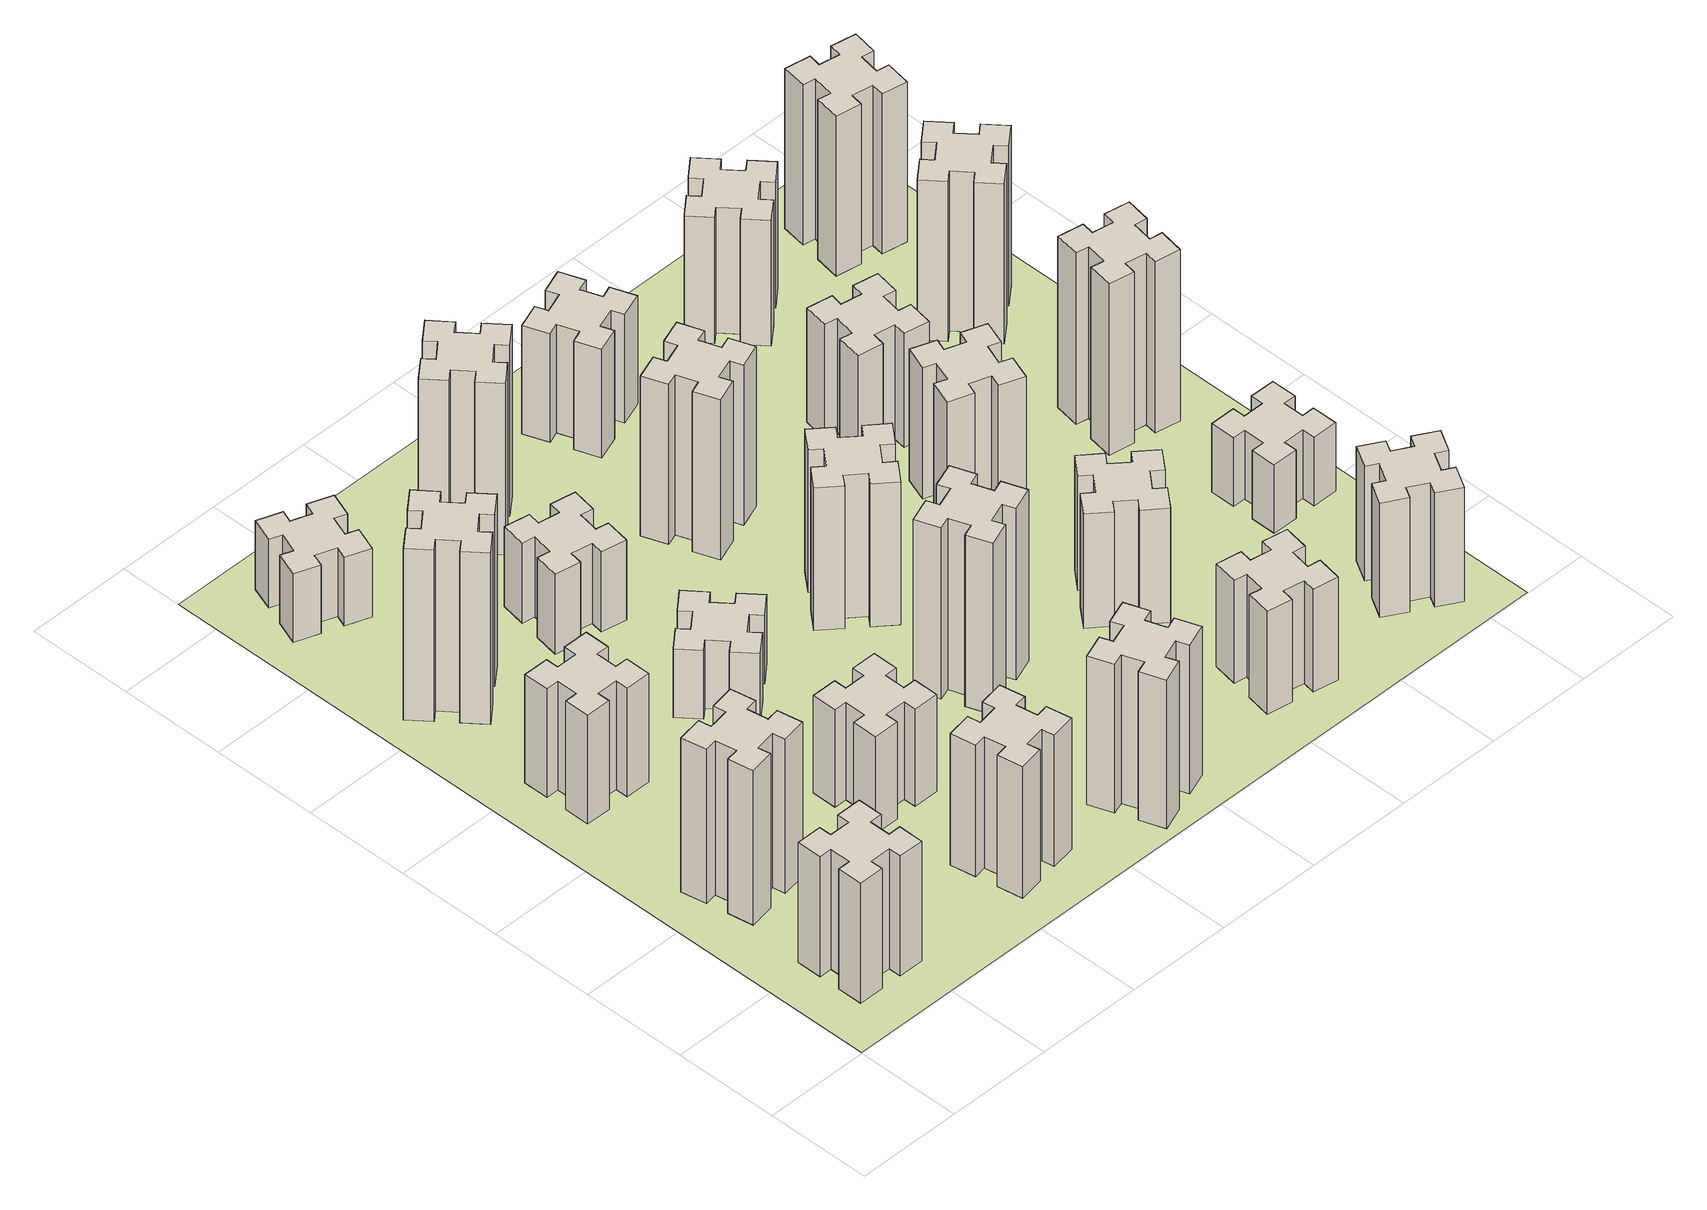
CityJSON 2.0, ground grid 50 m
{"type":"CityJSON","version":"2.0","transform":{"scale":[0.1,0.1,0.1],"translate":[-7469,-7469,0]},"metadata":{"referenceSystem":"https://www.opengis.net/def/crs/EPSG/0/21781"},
"CityObjects":{
"building1":{"type":"Building","attributes":{"class":"1000","function":"1000","usage":"1000","yearOfConstruction":2016,"roofType":"1000","measuredHeight":63,"storeysAboveGround":30,"storeysBelowGround":0},"geometry":[{"type":"Solid","lod":"1","boundaries":[[[[0,1,2,3,4,5,6,7,8,9,10,11,12,13,14,15,16,17,18,19]],[[17,16,20,21]],[[16,15,22,20]],[[15,14,23,22]],[[14,13,24,23]],[[13,12,25,24]],[[12,11,26,25]],[[11,10,27,26]],[[10,9,28,27]],[[9,8,29,28]],[[8,7,30,29]],[[7,6,31,30]],[[6,5,32,31]],[[5,4,33,32]],[[4,3,34,33]],[[3,2,35,34]],[[2,1,36,35]],[[1,0,37,36]],[[0,19,38,37]],[[19,18,39,38]],[[18,17,21,39]],[[24,25,26,27,28,29,30,31,32,33,34,35,36,37,38,39,21,20,22,23]]]]}]},
"building2":{"type":"Building","attributes":{"class":"1000","function":"1000","usage":"1000","yearOfConstruction":2016,"roofType":"1000","measuredHeight":81,"storeysAboveGround":30,"storeysBelowGround":0},"geometry":[{"type":"Solid","lod":"1","boundaries":[[[[40,41,42,43,44,45,46,47,48,49,50,51,52,53,54,55,56,57,58,59]],[[57,56,60,61]],[[56,55,62,60]],[[55,54,63,62]],[[54,53,64,63]],[[53,52,65,64]],[[52,51,66,65]],[[51,50,67,66]],[[50,49,68,67]],[[49,48,69,68]],[[48,47,70,69]],[[47,46,71,70]],[[46,45,72,71]],[[45,44,73,72]],[[44,43,74,73]],[[43,42,75,74]],[[42,41,76,75]],[[41,40,77,76]],[[40,59,78,77]],[[59,58,79,78]],[[58,57,61,79]],[[64,65,66,67,68,69,70,71,72,73,74,75,76,77,78,79,61,60,62,63]]]]}]},
"building3":{"type":"Building","attributes":{"class":"1000","function":"1000","usage":"1000","yearOfConstruction":2016,"roofType":"1000","measuredHeight":57,"storeysAboveGround":30,"storeysBelowGround":0},"geometry":[{"type":"Solid","lod":"1","boundaries":[[[[80,81,82,83,84,85,86,87,88,89,90,91,92,93,94,95,96,97,98,99]],[[97,96,100,101]],[[96,95,102,100]],[[95,94,103,102]],[[94,93,104,103]],[[93,92,105,104]],[[92,91,106,105]],[[91,90,107,106]],[[90,89,108,107]],[[89,88,109,108]],[[88,87,110,109]],[[87,86,111,110]],[[86,85,112,111]],[[85,84,113,112]],[[84,83,114,113]],[[83,82,115,114]],[[82,81,116,115]],[[81,80,117,116]],[[80,99,118,117]],[[99,98,119,118]],[[98,97,101,119]],[[104,105,106,107,108,109,110,111,112,113,114,115,116,117,118,119,101,100,102,103]]]]}]},
"building4":{"type":"Building","attributes":{"class":"1000","function":"1000","usage":"1000","yearOfConstruction":2016,"roofType":"1000","measuredHeight":90,"storeysAboveGround":30,"storeysBelowGround":0},"geometry":[{"type":"Solid","lod":"1","boundaries":[[[[120,121,122,123,124,125,126,127,128,129,130,131,132,133,134,135,136,137,138,139]],[[137,136,140,141]],[[136,135,142,140]],[[135,134,143,142]],[[134,133,144,143]],[[133,132,145,144]],[[132,131,146,145]],[[131,130,147,146]],[[130,129,148,147]],[[129,128,149,148]],[[128,127,150,149]],[[127,126,151,150]],[[126,125,152,151]],[[125,124,153,152]],[[124,123,154,153]],[[123,122,155,154]],[[122,121,156,155]],[[121,120,157,156]],[[120,139,158,157]],[[139,138,159,158]],[[138,137,141,159]],[[144,145,146,147,148,149,150,151,152,153,154,155,156,157,158,159,141,140,142,143]]]]}]},
"building5":{"type":"Building","attributes":{"class":"1000","function":"1000","usage":"1000","yearOfConstruction":2016,"roofType":"1000","measuredHeight":69,"storeysAboveGround":30,"storeysBelowGround":0},"geometry":[{"type":"Solid","lod":"1","boundaries":[[[[160,161,162,163,164,165,166,167,168,169,170,171,172,173,174,175,176,177,178,179]],[[177,176,180,181]],[[176,175,182,180]],[[175,174,183,182]],[[174,173,184,183]],[[173,172,185,184]],[[172,171,186,185]],[[171,170,187,186]],[[170,169,188,187]],[[169,168,189,188]],[[168,167,190,189]],[[167,166,191,190]],[[166,165,192,191]],[[165,164,193,192]],[[164,163,194,193]],[[163,162,195,194]],[[162,161,196,195]],[[161,160,197,196]],[[160,179,198,197]],[[179,178,199,198]],[[178,177,181,199]],[[184,185,186,187,188,189,190,191,192,193,194,195,196,197,198,199,181,180,182,183]]]]}]},
"building6":{"type":"Building","attributes":{"class":"1000","function":"1000","usage":"1000","yearOfConstruction":2016,"roofType":"1000","measuredHeight":36,"storeysAboveGround":30,"storeysBelowGround":0},"geometry":[{"type":"Solid","lod":"1","boundaries":[[[[200,201,202,203,204,205,206,207,208,209,210,211,212,213,214,215,216,217,218,219]],[[217,216,220,221]],[[216,215,222,220]],[[215,214,223,222]],[[214,213,224,223]],[[213,212,225,224]],[[212,211,226,225]],[[211,210,227,226]],[[210,209,228,227]],[[209,208,229,228]],[[208,207,230,229]],[[207,206,231,230]],[[206,205,232,231]],[[205,204,233,232]],[[204,203,234,233]],[[203,202,235,234]],[[202,201,236,235]],[[201,200,237,236]],[[200,219,238,237]],[[219,218,239,238]],[[218,217,221,239]],[[224,225,226,227,228,229,230,231,232,233,234,235,236,237,238,239,221,220,222,223]]]]}]},
"building7":{"type":"Building","attributes":{"class":"1000","function":"1000","usage":"1000","yearOfConstruction":2016,"roofType":"1000","measuredHeight":51,"storeysAboveGround":30,"storeysBelowGround":0},"geometry":[{"type":"Solid","lod":"1","boundaries":[[[[240,241,242,243,244,245,246,247,248,249,250,251,252,253,254,255,256,257,258,259]],[[257,256,260,261]],[[256,255,262,260]],[[255,254,263,262]],[[254,253,264,263]],[[253,252,265,264]],[[252,251,266,265]],[[251,250,267,266]],[[250,249,268,267]],[[249,248,269,268]],[[248,247,270,269]],[[247,246,271,270]],[[246,245,272,271]],[[245,244,273,272]],[[244,243,274,273]],[[243,242,275,274]],[[242,241,276,275]],[[241,240,277,276]],[[240,259,278,277]],[[259,258,279,278]],[[258,257,261,279]],[[264,265,266,267,268,269,270,271,272,273,274,275,276,277,278,279,261,260,262,263]]]]}]},
"building8":{"type":"Building","attributes":{"class":"1000","function":"1000","usage":"1000","yearOfConstruction":2016,"roofType":"1000","measuredHeight":36,"storeysAboveGround":30,"storeysBelowGround":0},"geometry":[{"type":"Solid","lod":"1","boundaries":[[[[280,281,282,283,284,285,286,287,288,289,290,291,292,293,294,295,296,297,298,299]],[[297,296,300,301]],[[296,295,302,300]],[[295,294,303,302]],[[294,293,304,303]],[[293,292,305,304]],[[292,291,306,305]],[[291,290,307,306]],[[290,289,308,307]],[[289,288,309,308]],[[288,287,310,309]],[[287,286,311,310]],[[286,285,312,311]],[[285,284,313,312]],[[284,283,314,313]],[[283,282,315,314]],[[282,281,316,315]],[[281,280,317,316]],[[280,299,318,317]],[[299,298,319,318]],[[298,297,301,319]],[[304,305,306,307,308,309,310,311,312,313,314,315,316,317,318,319,301,300,302,303]]]]}]},
"building9":{"type":"Building","attributes":{"class":"1000","function":"1000","usage":"1000","yearOfConstruction":2016,"roofType":"1000","measuredHeight":42,"storeysAboveGround":30,"storeysBelowGround":0},"geometry":[{"type":"Solid","lod":"1","boundaries":[[[[320,321,322,323,324,325,326,327,328,329,330,331,332,333,334,335,336,337,338,339]],[[337,336,340,341]],[[336,335,342,340]],[[335,334,343,342]],[[334,333,344,343]],[[333,332,345,344]],[[332,331,346,345]],[[331,330,347,346]],[[330,329,348,347]],[[329,328,349,348]],[[328,327,350,349]],[[327,326,351,350]],[[326,325,352,351]],[[325,324,353,352]],[[324,323,354,353]],[[323,322,355,354]],[[322,321,356,355]],[[321,320,357,356]],[[320,339,358,357]],[[339,338,359,358]],[[338,337,341,359]],[[344,345,346,347,348,349,350,351,352,353,354,355,356,357,358,359,341,340,342,343]]]]}]},
"building10":{"type":"Building","attributes":{"class":"1000","function":"1000","usage":"1000","yearOfConstruction":2016,"roofType":"1000","measuredHeight":78,"storeysAboveGround":30,"storeysBelowGround":0},"geometry":[{"type":"Solid","lod":"1","boundaries":[[[[360,361,362,363,364,365,366,367,368,369,370,371,372,373,374,375,376,377,378,379]],[[377,376,380,381]],[[376,375,382,380]],[[375,374,383,382]],[[374,373,384,383]],[[373,372,385,384]],[[372,371,386,385]],[[371,370,387,386]],[[370,369,388,387]],[[369,368,389,388]],[[368,367,390,389]],[[367,366,391,390]],[[366,365,392,391]],[[365,364,393,392]],[[364,363,394,393]],[[363,362,395,394]],[[362,361,396,395]],[[361,360,397,396]],[[360,379,398,397]],[[379,378,399,398]],[[378,377,381,399]],[[384,385,386,387,388,389,390,391,392,393,394,395,396,397,398,399,381,380,382,383]]]]}]},
"building11":{"type":"Building","attributes":{"class":"1000","function":"1000","usage":"1000","yearOfConstruction":2016,"roofType":"1000","measuredHeight":90,"storeysAboveGround":30,"storeysBelowGround":0},"geometry":[{"type":"Solid","lod":"1","boundaries":[[[[400,401,402,403,404,405,406,407,408,409,410,411,412,413,414,415,416,417,418,419]],[[417,416,420,421]],[[416,415,422,420]],[[415,414,423,422]],[[414,413,424,423]],[[413,412,425,424]],[[412,411,426,425]],[[411,410,427,426]],[[410,409,428,427]],[[409,408,429,428]],[[408,407,430,429]],[[407,406,431,430]],[[406,405,432,431]],[[405,404,433,432]],[[404,403,434,433]],[[403,402,435,434]],[[402,401,436,435]],[[401,400,437,436]],[[400,419,438,437]],[[419,418,439,438]],[[418,417,421,439]],[[424,425,426,427,428,429,430,431,432,433,434,435,436,437,438,439,421,420,422,423]]]]}]},
"building12":{"type":"Building","attributes":{"class":"1000","function":"1000","usage":"1000","yearOfConstruction":2016,"roofType":"1000","measuredHeight":90,"storeysAboveGround":30,"storeysBelowGround":0},"geometry":[{"type":"Solid","lod":"1","boundaries":[[[[440,441,442,443,444,445,446,447,448,449,450,451,452,453,454,455,456,457,458,459]],[[457,456,460,461]],[[456,455,462,460]],[[455,454,463,462]],[[454,453,464,463]],[[453,452,465,464]],[[452,451,466,465]],[[451,450,467,466]],[[450,449,468,467]],[[449,448,469,468]],[[448,447,470,469]],[[447,446,471,470]],[[446,445,472,471]],[[445,444,473,472]],[[444,443,474,473]],[[443,442,475,474]],[[442,441,476,475]],[[441,440,477,476]],[[440,459,478,477]],[[459,458,479,478]],[[458,457,461,479]],[[464,465,466,467,468,469,470,471,472,473,474,475,476,477,478,479,461,460,462,463]]]]}]},
"building13":{"type":"Building","attributes":{"class":"1000","function":"1000","usage":"1000","yearOfConstruction":2016,"roofType":"1000","measuredHeight":75,"storeysAboveGround":30,"storeysBelowGround":0},"geometry":[{"type":"Solid","lod":"1","boundaries":[[[[480,481,482,483,484,485,486,487,488,489,490,491,492,493,494,495,496,497,498,499]],[[497,496,500,501]],[[496,495,502,500]],[[495,494,503,502]],[[494,493,504,503]],[[493,492,505,504]],[[492,491,506,505]],[[491,490,507,506]],[[490,489,508,507]],[[489,488,509,508]],[[488,487,510,509]],[[487,486,511,510]],[[486,485,512,511]],[[485,484,513,512]],[[484,483,514,513]],[[483,482,515,514]],[[482,481,516,515]],[[481,480,517,516]],[[480,499,518,517]],[[499,498,519,518]],[[498,497,501,519]],[[504,505,506,507,508,509,510,511,512,513,514,515,516,517,518,519,501,500,502,503]]]]}]},
"building14":{"type":"Building","attributes":{"class":"1000","function":"1000","usage":"1000","yearOfConstruction":2016,"roofType":"1000","measuredHeight":84,"storeysAboveGround":30,"storeysBelowGround":0},"geometry":[{"type":"Solid","lod":"1","boundaries":[[[[520,521,522,523,524,525,526,527,528,529,530,531,532,533,534,535,536,537,538,539]],[[537,536,540,541]],[[536,535,542,540]],[[535,534,543,542]],[[534,533,544,543]],[[533,532,545,544]],[[532,531,546,545]],[[531,530,547,546]],[[530,529,548,547]],[[529,528,549,548]],[[528,527,550,549]],[[527,526,551,550]],[[526,525,552,551]],[[525,524,553,552]],[[524,523,554,553]],[[523,522,555,554]],[[522,521,556,555]],[[521,520,557,556]],[[520,539,558,557]],[[539,538,559,558]],[[538,537,541,559]],[[544,545,546,547,548,549,550,551,552,553,554,555,556,557,558,559,541,540,542,543]]]]}]},
"building15":{"type":"Building","attributes":{"class":"1000","function":"1000","usage":"1000","yearOfConstruction":2016,"roofType":"1000","measuredHeight":54,"storeysAboveGround":30,"storeysBelowGround":0},"geometry":[{"type":"Solid","lod":"1","boundaries":[[[[560,561,562,563,564,565,566,567,568,569,570,571,572,573,574,575,576,577,578,579]],[[577,576,580,581]],[[576,575,582,580]],[[575,574,583,582]],[[574,573,584,583]],[[573,572,585,584]],[[572,571,586,585]],[[571,570,587,586]],[[570,569,588,587]],[[569,568,589,588]],[[568,567,590,589]],[[567,566,591,590]],[[566,565,592,591]],[[565,564,593,592]],[[564,563,594,593]],[[563,562,595,594]],[[562,561,596,595]],[[561,560,597,596]],[[560,579,598,597]],[[579,578,599,598]],[[578,577,581,599]],[[584,585,586,587,588,589,590,591,592,593,594,595,596,597,598,599,581,580,582,583]]]]}]},
"building16":{"type":"Building","attributes":{"class":"1000","function":"1000","usage":"1000","yearOfConstruction":2016,"roofType":"1000","measuredHeight":57,"storeysAboveGround":30,"storeysBelowGround":0},"geometry":[{"type":"Solid","lod":"1","boundaries":[[[[600,601,602,603,604,605,606,607,608,609,610,611,612,613,614,615,616,617,618,619]],[[617,616,620,621]],[[616,615,622,620]],[[615,614,623,622]],[[614,613,624,623]],[[613,612,625,624]],[[612,611,626,625]],[[611,610,627,626]],[[610,609,628,627]],[[609,608,629,628]],[[608,607,630,629]],[[607,606,631,630]],[[606,605,632,631]],[[605,604,633,632]],[[604,603,634,633]],[[603,602,635,634]],[[602,601,636,635]],[[601,600,637,636]],[[600,619,638,637]],[[619,618,639,638]],[[618,617,621,639]],[[624,625,626,627,628,629,630,631,632,633,634,635,636,637,638,639,621,620,622,623]]]]}]},
"building17":{"type":"Building","attributes":{"class":"1000","function":"1000","usage":"1000","yearOfConstruction":2016,"roofType":"1000","measuredHeight":60,"storeysAboveGround":30,"storeysBelowGround":0},"geometry":[{"type":"Solid","lod":"1","boundaries":[[[[640,641,642,643,644,645,646,647,648,649,650,651,652,653,654,655,656,657,658,659]],[[657,656,660,661]],[[656,655,662,660]],[[655,654,663,662]],[[654,653,664,663]],[[653,652,665,664]],[[652,651,666,665]],[[651,650,667,666]],[[650,649,668,667]],[[649,648,669,668]],[[648,647,670,669]],[[647,646,671,670]],[[646,645,672,671]],[[645,644,673,672]],[[644,643,674,673]],[[643,642,675,674]],[[642,641,676,675]],[[641,640,677,676]],[[640,659,678,677]],[[659,658,679,678]],[[658,657,661,679]],[[664,665,666,667,668,669,670,671,672,673,674,675,676,677,678,679,661,660,662,663]]]]}]},
"building18":{"type":"Building","attributes":{"class":"1000","function":"1000","usage":"1000","yearOfConstruction":2016,"roofType":"1000","measuredHeight":69,"storeysAboveGround":30,"storeysBelowGround":0},"geometry":[{"type":"Solid","lod":"1","boundaries":[[[[680,681,682,683,684,685,686,687,688,689,690,691,692,693,694,695,696,697,698,699]],[[697,696,700,701]],[[696,695,702,700]],[[695,694,703,702]],[[694,693,704,703]],[[693,692,705,704]],[[692,691,706,705]],[[691,690,707,706]],[[690,689,708,707]],[[689,688,709,708]],[[688,687,710,709]],[[687,686,711,710]],[[686,685,712,711]],[[685,684,713,712]],[[684,683,714,713]],[[683,682,715,714]],[[682,681,716,715]],[[681,680,717,716]],[[680,699,718,717]],[[699,698,719,718]],[[698,697,701,719]],[[704,705,706,707,708,709,710,711,712,713,714,715,716,717,718,719,701,700,702,703]]]]}]},
"building19":{"type":"Building","attributes":{"class":"1000","function":"1000","usage":"1000","yearOfConstruction":2016,"roofType":"1000","measuredHeight":60,"storeysAboveGround":30,"storeysBelowGround":0},"geometry":[{"type":"Solid","lod":"1","boundaries":[[[[720,721,722,723,724,725,726,727,728,729,730,731,732,733,734,735,736,737,738,739]],[[737,736,740,741]],[[736,735,742,740]],[[735,734,743,742]],[[734,733,744,743]],[[733,732,745,744]],[[732,731,746,745]],[[731,730,747,746]],[[730,729,748,747]],[[729,728,749,748]],[[728,727,750,749]],[[727,726,751,750]],[[726,725,752,751]],[[725,724,753,752]],[[724,723,754,753]],[[723,722,755,754]],[[722,721,756,755]],[[721,720,757,756]],[[720,739,758,757]],[[739,738,759,758]],[[738,737,741,759]],[[744,745,746,747,748,749,750,751,752,753,754,755,756,757,758,759,741,740,742,743]]]]}]},
"building20":{"type":"Building","attributes":{"class":"1000","function":"1000","usage":"1000","yearOfConstruction":2016,"roofType":"1000","measuredHeight":60,"storeysAboveGround":30,"storeysBelowGround":0},"geometry":[{"type":"Solid","lod":"1","boundaries":[[[[760,761,762,763,764,765,766,767,768,769,770,771,772,773,774,775,776,777,778,779]],[[777,776,780,781]],[[776,775,782,780]],[[775,774,783,782]],[[774,773,784,783]],[[773,772,785,784]],[[772,771,786,785]],[[771,770,787,786]],[[770,769,788,787]],[[769,768,789,788]],[[768,767,790,789]],[[767,766,791,790]],[[766,765,792,791]],[[765,764,793,792]],[[764,763,794,793]],[[763,762,795,794]],[[762,761,796,795]],[[761,760,797,796]],[[760,779,798,797]],[[779,778,799,798]],[[778,777,781,799]],[[784,785,786,787,788,789,790,791,792,793,794,795,796,797,798,799,781,780,782,783]]]]}]},
"building21":{"type":"Building","attributes":{"class":"1000","function":"1000","usage":"1000","yearOfConstruction":2016,"roofType":"1000","measuredHeight":66,"storeysAboveGround":30,"storeysBelowGround":0},"geometry":[{"type":"Solid","lod":"1","boundaries":[[[[800,801,802,803,804,805,806,807,808,809,810,811,812,813,814,815,816,817,818,819]],[[817,816,820,821]],[[816,815,822,820]],[[815,814,823,822]],[[814,813,824,823]],[[813,812,825,824]],[[812,811,826,825]],[[811,810,827,826]],[[810,809,828,827]],[[809,808,829,828]],[[808,807,830,829]],[[807,806,831,830]],[[806,805,832,831]],[[805,804,833,832]],[[804,803,834,833]],[[803,802,835,834]],[[802,801,836,835]],[[801,800,837,836]],[[800,819,838,837]],[[819,818,839,838]],[[818,817,821,839]],[[824,825,826,827,828,829,830,831,832,833,834,835,836,837,838,839,821,820,822,823]]]]}]},
"building22":{"type":"Building","attributes":{"class":"1000","function":"1000","usage":"1000","yearOfConstruction":2016,"roofType":"1000","measuredHeight":36,"storeysAboveGround":30,"storeysBelowGround":0},"geometry":[{"type":"Solid","lod":"1","boundaries":[[[[840,841,842,843,844,845,846,847,848,849,850,851,852,853,854,855,856,857,858,859]],[[857,856,860,861]],[[856,855,862,860]],[[855,854,863,862]],[[854,853,864,863]],[[853,852,865,864]],[[852,851,866,865]],[[851,850,867,866]],[[850,849,868,867]],[[849,848,869,868]],[[848,847,870,869]],[[847,846,871,870]],[[846,845,872,871]],[[845,844,873,872]],[[844,843,874,873]],[[843,842,875,874]],[[842,841,876,875]],[[841,840,877,876]],[[840,859,878,877]],[[859,858,879,878]],[[858,857,861,879]],[[864,865,866,867,868,869,870,871,872,873,874,875,876,877,878,879,861,860,862,863]]]]}]},
"building23":{"type":"Building","attributes":{"class":"1000","function":"1000","usage":"1000","yearOfConstruction":2016,"roofType":"1000","measuredHeight":90,"storeysAboveGround":30,"storeysBelowGround":0},"geometry":[{"type":"Solid","lod":"1","boundaries":[[[[880,881,882,883,884,885,886,887,888,889,890,891,892,893,894,895,896,897,898,899]],[[897,896,900,901]],[[896,895,902,900]],[[895,894,903,902]],[[894,893,904,903]],[[893,892,905,904]],[[892,891,906,905]],[[891,890,907,906]],[[890,889,908,907]],[[889,888,909,908]],[[888,887,910,909]],[[887,886,911,910]],[[886,885,912,911]],[[885,884,913,912]],[[884,883,914,913]],[[883,882,915,914]],[[882,881,916,915]],[[881,880,917,916]],[[880,899,918,917]],[[899,898,919,918]],[[898,897,901,919]],[[904,905,906,907,908,909,910,911,912,913,914,915,916,917,918,919,901,900,902,903]]]]}]},
"building24":{"type":"Building","attributes":{"class":"1000","function":"1000","usage":"1000","yearOfConstruction":2016,"roofType":"1000","measuredHeight":84,"storeysAboveGround":30,"storeysBelowGround":0},"geometry":[{"type":"Solid","lod":"1","boundaries":[[[[920,921,922,923,924,925,926,927,928,929,930,931,932,933,934,935,936,937,938,939]],[[937,936,940,941]],[[936,935,942,940]],[[935,934,943,942]],[[934,933,944,943]],[[933,932,945,944]],[[932,931,946,945]],[[931,930,947,946]],[[930,929,948,947]],[[929,928,949,948]],[[928,927,950,949]],[[927,926,951,950]],[[926,925,952,951]],[[925,924,953,952]],[[924,923,954,953]],[[923,922,955,954]],[[922,921,956,955]],[[921,920,957,956]],[[920,939,958,957]],[[939,938,959,958]],[[938,937,941,959]],[[944,945,946,947,948,949,950,951,952,953,954,955,956,957,958,959,941,940,942,943]]]]}]},
"building25":{"type":"Building","attributes":{"class":"1000","function":"1000","usage":"1000","yearOfConstruction":2016,"roofType":"1000","measuredHeight":84,"storeysAboveGround":30,"storeysBelowGround":0},"geometry":[{"type":"Solid","lod":"1","boundaries":[[[[960,961,962,963,964,965,966,967,968,969,970,971,972,973,974,975,976,977,978,979]],[[977,976,980,981]],[[976,975,982,980]],[[975,974,983,982]],[[974,973,984,983]],[[973,972,985,984]],[[972,971,986,985]],[[971,970,987,986]],[[970,969,988,987]],[[969,968,989,988]],[[968,967,990,989]],[[967,966,991,990]],[[966,965,992,991]],[[965,964,993,992]],[[964,963,994,993]],[[963,962,995,994]],[[962,961,996,995]],[[961,960,997,996]],[[960,979,998,997]],[[979,978,999,998]],[[978,977,981,999]],[[984,985,986,987,988,989,990,991,992,993,994,995,996,997,998,999,981,980,982,983]]]]}]},
"landuse1":{"type":"LandUse","attributes":{"name":"plot1","function":"1010"},"geometry":[{"type":"MultiSurface","lod":"1","boundaries":[[[1000,1001,1002,1003]]]}]}
},
"vertices":[
[265,425,0],[265,325,0],[205,325,0],[205,205,0],[325,205,0],[325,265,0],[425,265,0],[425,205,0],[545,205,0],[545,325,0],[485,325,0],[485,425,0],[545,425,0],[545,545,0],[425,545,0],[425,485,0],[325,485,0],[325,545,0],[205,545,0],[205,425,0],[325,485,630],[325,545,630],[425,485,630],[425,545,630],[545,545,630],[545,425,630],[485,425,630],[485,325,630],[545,325,630],[545,205,630],[425,205,630],[425,265,630],[325,265,630],[325,205,630],[205,205,630],[205,325,630],[265,325,630],[265,425,630],[205,425,630],[205,545,630],
[405,1132,0],[307,1115,0],[297,1174,0],[178,1153,0],[199,1035,0],[258,1045,0],[276,947,0],[217,937,0],[237,818,0],[356,839,0],[345,898,0],[444,916,0],[454,857,0],[572,877,0],[551,996,0],[492,985,0],[475,1084,0],[534,1094,0],[513,1212,0],[395,1191,0],[475,1084,810],[534,1094,810],[492,985,810],[551,996,810],[572,877,810],[454,857,810],[444,916,810],[345,898,810],[356,839,810],[237,818,810],[217,937,810],[276,947,810],[258,1045,810],[199,1035,810],[178,1153,810],[297,1174,810],[307,1115,810],[405,1132,810],[395,1191,810],[513,1212,810],
[425,1965,0],[325,1965,0],[325,2025,0],[205,2025,0],[205,1905,0],[265,1905,0],[265,1805,0],[205,1805,0],[205,1685,0],[325,1685,0],[325,1745,0],[425,1745,0],[425,1685,0],[545,1685,0],[545,1805,0],[485,1805,0],[485,1905,0],[545,1905,0],[545,2025,0],[425,2025,0],[485,1905,570],[545,1905,570],[485,1805,570],[545,1805,570],[545,1685,570],[425,1685,570],[425,1745,570],[325,1745,570],[325,1685,570],[205,1685,570],[205,1805,570],[265,1805,570],[265,1905,570],[205,1905,570],[205,2025,570],[325,2025,570],[325,1965,570],[425,1965,570],[425,2025,570],[545,2025,570],
[492,2628,0],[427,2704,0],[473,2743,0],[396,2835,0],[304,2758,0],[343,2712,0],[266,2647,0],[228,2693,0],[136,2616,0],[213,2524,0],[259,2563,0],[323,2486,0],[277,2448,0],[354,2356,0],[446,2433,0],[408,2479,0],[484,2543,0],[523,2497,0],[615,2574,0],[538,2666,0],[484,2543,900],[523,2497,900],[408,2479,900],[446,2433,900],[354,2356,900],[277,2448,900],[323,2486,900],[259,2563,900],[213,2524,900],[136,2616,900],[228,2693,900],[266,2647,900],[343,2712,900],[304,2758,900],[396,2835,900],[473,2743,900],[427,2704,900],[492,2628,900],[538,2666,900],[615,2574,900],
[1332,345,0],[1315,444,0],[1374,454,0],[1353,572,0],[1235,551,0],[1245,492,0],[1147,475,0],[1137,534,0],[1018,513,0],[1039,395,0],[1098,405,0],[1116,307,0],[1057,297,0],[1077,178,0],[1196,199,0],[1185,258,0],[1284,276,0],[1294,217,0],[1412,237,0],[1391,356,0],[1284,276,690],[1294,217,690],[1185,258,690],[1196,199,690],[1077,178,690],[1057,297,690],[1116,307,690],[1098,405,690],[1039,395,690],[1018,513,690],[1137,534,690],[1147,475,690],[1245,492,690],[1235,551,690],[1353,572,690],[1374,454,690],[1315,444,690],[1332,345,690],[1391,356,690],[1412,237,690],
[462,3251,0],[496,3345,0],[552,3324,0],[593,3437,0],[480,3478,0],[460,3422,0],[366,3456,0],[387,3512,0],[274,3553,0],[233,3440,0],[289,3420,0],[255,3326,0],[199,3347,0],[157,3234,0],[270,3193,0],[291,3249,0],[385,3215,0],[364,3159,0],[477,3117,0],[518,3230,0],[385,3215,360],[364,3159,360],[291,3249,360],[270,3193,360],[157,3234,360],[199,3347,360],[255,3326,360],[289,3420,360],[233,3440,360],[274,3553,360],[387,3512,360],[366,3456,360],[460,3422,360],[480,3478,360],[593,3437,360],[552,3324,360],[496,3345,360],[462,3251,360],[518,3230,360],[477,3117,360],
[1165,1125,0],[1065,1125,0],[1065,1185,0],[945,1185,0],[945,1065,0],[1005,1065,0],[1005,965,0],[945,965,0],[945,845,0],[1065,845,0],[1065,905,0],[1165,905,0],[1165,845,0],[1285,845,0],[1285,965,0],[1225,965,0],[1225,1065,0],[1285,1065,0],[1285,1185,0],[1165,1185,0],[1225,1065,510],[1285,1065,510],[1225,965,510],[1285,965,510],[1285,845,510],[1165,845,510],[1165,905,510],[1065,905,510],[1065,845,510],[945,845,510],[945,965,510],[1005,965,510],[1005,1065,510],[945,1065,510],[945,1185,510],[1065,1185,510],[1065,1125,510],[1165,1125,510],[1165,1185,510],[1285,1185,510],
[1083,1972,0],[1006,1907,0],[968,1953,0],[876,1876,0],[953,1784,0],[999,1823,0],[1063,1746,0],[1017,1708,0],[1094,1616,0],[1186,1693,0],[1148,1739,0],[1224,1803,0],[1263,1757,0],[1355,1834,0],[1278,1926,0],[1232,1888,0],[1167,1964,0],[1213,2003,0],[1136,2095,0],[1044,2018,0],[1167,1964,360],[1213,2003,360],[1232,1888,360],[1278,1926,360],[1355,1834,360],[1263,1757,360],[1224,1803,360],[1148,1739,360],[1186,1693,360],[1094,1616,360],[1017,1708,360],[1063,1746,360],[999,1823,360],[953,1784,360],[876,1876,360],[968,1953,360],[1006,1907,360],[1083,1972,360],[1044,2018,360],[1136,2095,360],
[1115,2527,0],[1132,2625,0],[1191,2615,0],[1212,2733,0],[1094,2754,0],[1084,2695,0],[985,2712,0],[996,2771,0],[877,2792,0],[857,2674,0],[916,2664,0],[898,2565,0],[839,2576,0],[818,2457,0],[937,2437,0],[947,2496,0],[1045,2478,0],[1035,2419,0],[1153,2398,0],[1174,2517,0],[1045,2478,420],[1035,2419,420],[947,2496,420],[937,2437,420],[818,2457,420],[839,2576,420],[898,2565,420],[916,2664,420],[857,2674,420],[877,2792,420],[996,2771,420],[985,2712,420],[1084,2695,420],[1094,2754,420],[1212,2733,420],[1191,2615,420],[1132,2625,420],[1115,2527,420],[1174,2517,420],[1153,2398,420],
[1976,266,0],[1942,360,0],[1998,380,0],[1957,493,0],[1844,452,0],[1865,396,0],[1771,362,0],[1750,418,0],[1637,377,0],[1679,264,0],[1735,285,0],[1769,191,0],[1713,170,0],[1754,57,0],[1867,99,0],[1846,155,0],[1940,189,0],[1960,133,0],[2073,174,0],[2032,287,0],[1940,189,780],[1960,133,780],[1846,155,780],[1867,99,780],[1754,57,780],[1713,170,780],[1769,191,780],[1735,285,780],[1679,264,780],[1637,377,780],[1750,418,780],[1771,362,780],[1865,396,780],[1844,452,780],[1957,493,780],[1998,380,780],[1942,360,780],[1976,266,780],[2032,287,780],[2073,174,780],
[999,3203,0],[1063,3126,0],[1017,3088,0],[1094,2996,0],[1186,3073,0],[1148,3119,0],[1224,3183,0],[1263,3137,0],[1355,3214,0],[1278,3306,0],[1232,3268,0],[1167,3344,0],[1213,3383,0],[1136,3475,0],[1044,3398,0],[1083,3352,0],[1006,3287,0],[968,3333,0],[876,3256,0],[953,3164,0],[1006,3287,900],[968,3333,900],[1083,3352,900],[1044,3398,900],[1136,3475,900],[1213,3383,900],[1167,3344,900],[1232,3268,900],[1278,3306,900],[1355,3214,900],[1263,3137,900],[1224,3183,900],[1148,3119,900],[1186,3073,900],[1094,2996,900],[1017,3088,900],[1063,3126,900],[999,3203,900],[953,3164,900],[876,3256,900],
[1846,1095,0],[1940,1129,0],[1960,1073,0],[2073,1114,0],[2032,1227,0],[1976,1206,0],[1942,1300,0],[1998,1320,0],[1957,1433,0],[1844,1392,0],[1865,1336,0],[1771,1302,0],[1750,1358,0],[1637,1317,0],[1679,1204,0],[1735,1225,0],[1769,1131,0],[1713,1110,0],[1754,997,0],[1867,1039,0],[1769,1131,900],[1713,1110,900],[1735,1225,900],[1679,1204,900],[1637,1317,900],[1750,1358,900],[1771,1302,900],[1865,1336,900],[1844,1392,900],[1957,1433,900],[1998,1320,900],[1942,1300,900],[1976,1206,900],[2032,1227,900],[2073,1114,900],[1960,1073,900],[1940,1129,900],[1846,1095,900],[1867,1039,900],[1754,997,900],
[1964,1907,0],[1888,1972,0],[1926,2018,0],[1834,2095,0],[1757,2003,0],[1803,1964,0],[1739,1888,0],[1693,1926,0],[1616,1834,0],[1708,1757,0],[1746,1803,0],[1823,1739,0],[1784,1693,0],[1876,1616,0],[1953,1708,0],[1907,1746,0],[1972,1823,0],[2018,1784,0],[2095,1876,0],[2003,1953,0],[1972,1823,750],[2018,1784,750],[1907,1746,750],[1953,1708,750],[1876,1616,750],[1784,1693,750],[1823,1739,750],[1746,1803,750],[1708,1757,750],[1616,1834,750],[1693,1926,750],[1739,1888,750],[1803,1964,750],[1757,2003,750],[1834,2095,750],[1926,2018,750],[1888,1972,750],[1964,1907,750],[2003,1953,750],[2095,1876,750],
[1876,2586,0],[1842,2680,0],[1898,2700,0],[1857,2813,0],[1744,2772,0],[1765,2716,0],[1671,2682,0],[1650,2738,0],[1537,2697,0],[1579,2584,0],[1635,2605,0],[1669,2511,0],[1613,2490,0],[1654,2377,0],[1767,2419,0],[1746,2475,0],[1840,2509,0],[1860,2453,0],[1973,2494,0],[1932,2607,0],[1840,2509,840],[1860,2453,840],[1746,2475,840],[1767,2419,840],[1654,2377,840],[1613,2490,840],[1669,2511,840],[1635,2605,840],[1579,2584,840],[1537,2697,840],[1650,2738,840],[1671,2682,840],[1765,2716,840],[1744,2772,840],[1857,2813,840],[1898,2700,840],[1842,2680,840],[1876,2586,840],[1932,2607,840],[1973,2494,840],
[2764,475,0],[2665,492,0],[2676,551,0],[2557,572,0],[2537,454,0],[2596,444,0],[2578,345,0],[2519,356,0],[2498,237,0],[2617,217,0],[2627,276,0],[2725,258,0],[2715,199,0],[2833,178,0],[2854,297,0],[2795,307,0],[2812,405,0],[2871,395,0],[2892,513,0],[2774,534,0],[2812,405,540],[2871,395,540],[2795,307,540],[2854,297,540],[2833,178,540],[2715,199,540],[2725,258,540],[2627,276,540],[2617,217,540],[2498,237,540],[2519,356,540],[2578,345,540],[2596,444,540],[2537,454,540],[2557,572,540],[2676,551,540],[2665,492,540],[2764,475,540],[2774,534,540],[2892,513,540],
[1846,3215,0],[1940,3249,0],[1960,3193,0],[2073,3234,0],[2032,3347,0],[1976,3326,0],[1942,3420,0],[1998,3440,0],[1957,3553,0],[1844,3512,0],[1865,3456,0],[1771,3422,0],[1750,3478,0],[1637,3437,0],[1679,3324,0],[1735,3345,0],[1769,3251,0],[1713,3230,0],[1754,3117,0],[1867,3159,0],[1769,3251,570],[1713,3230,570],[1735,3345,570],[1679,3324,570],[1637,3437,570],[1750,3478,570],[1771,3422,570],[1865,3456,570],[1844,3512,570],[1957,3553,570],[1998,3440,570],[1942,3420,570],[1976,3326,570],[2032,3347,570],[2073,3234,570],[1960,3193,570],[1940,3249,570],[1846,3215,570],[1867,3159,570],[1754,3117,570],
[2647,1006,0],[2712,1083,0],[2758,1044,0],[2835,1136,0],[2743,1213,0],[2704,1167,0],[2628,1232,0],[2666,1278,0],[2574,1355,0],[2497,1263,0],[2543,1224,0],[2479,1148,0],[2433,1186,0],[2356,1094,0],[2448,1017,0],[2486,1063,0],[2563,999,0],[2524,953,0],[2616,876,0],[2693,968,0],[2563,999,600],[2524,953,600],[2486,1063,600],[2448,1017,600],[2356,1094,600],[2433,1186,600],[2479,1148,600],[2543,1224,600],[2497,1263,600],[2574,1355,600],[2666,1278,600],[2628,1232,600],[2704,1167,600],[2743,1213,600],[2835,1136,600],[2758,1044,600],[2712,1083,600],[2647,1006,600],[2693,968,600],[2616,876,600],
[2682,1871,0],[2716,1965,0],[2772,1944,0],[2813,2057,0],[2700,2098,0],[2680,2042,0],[2586,2076,0],[2607,2132,0],[2494,2173,0],[2453,2060,0],[2509,2040,0],[2475,1946,0],[2419,1967,0],[2377,1854,0],[2490,1813,0],[2511,1869,0],[2605,1835,0],[2584,1779,0],[2697,1737,0],[2738,1850,0],[2605,1835,690],[2584,1779,690],[2511,1869,690],[2490,1813,690],[2377,1854,690],[2419,1967,690],[2475,1946,690],[2509,2040,690],[2453,2060,690],[2494,2173,690],[2607,2132,690],[2586,2076,690],[2680,2042,690],[2700,2098,690],[2813,2057,690],[2772,1944,690],[2716,1965,690],[2682,1871,690],[2738,1850,690],[2697,1737,690],
[2496,2564,0],[2478,2465,0],[2419,2476,0],[2398,2357,0],[2517,2337,0],[2527,2396,0],[2625,2378,0],[2615,2319,0],[2733,2298,0],[2754,2417,0],[2695,2427,0],[2712,2525,0],[2771,2515,0],[2792,2633,0],[2674,2654,0],[2664,2595,0],[2565,2612,0],[2576,2671,0],[2457,2692,0],[2437,2574,0],[2565,2612,600],[2576,2671,600],[2664,2595,600],[2674,2654,600],[2792,2633,600],[2771,2515,600],[2712,2525,600],[2695,2427,600],[2754,2417,600],[2733,2298,600],[2615,2319,600],[2625,2378,600],[2527,2396,600],[2517,2337,600],[2398,2357,600],[2419,2476,600],[2478,2465,600],[2496,2564,600],[2437,2574,600],[2457,2692,600],
[3365,474,0],[3315,387,0],[3263,417,0],[3203,313,0],[3307,253,0],[3337,305,0],[3424,255,0],[3394,203,0],[3498,143,0],[3558,247,0],[3506,277,0],[3556,364,0],[3608,334,0],[3668,438,0],[3564,498,0],[3534,446,0],[3447,496,0],[3477,548,0],[3373,608,0],[3313,504,0],[3447,496,600],[3477,548,600],[3534,446,600],[3564,498,600],[3668,438,600],[3608,334,600],[3556,364,600],[3506,277,600],[3558,247,600],[3498,143,600],[3394,203,600],[3424,255,600],[3337,305,600],[3307,253,600],[3203,313,600],[3263,417,600],[3315,387,600],[3365,474,600],[3313,504,600],[3373,608,600],
[2812,3368,0],[2747,3444,0],[2793,3483,0],[2716,3575,0],[2624,3498,0],[2663,3452,0],[2586,3387,0],[2548,3433,0],[2456,3356,0],[2533,3264,0],[2579,3303,0],[2643,3226,0],[2597,3188,0],[2674,3096,0],[2766,3173,0],[2728,3219,0],[2804,3283,0],[2843,3237,0],[2935,3314,0],[2858,3406,0],[2804,3283,660],[2843,3237,660],[2728,3219,660],[2766,3173,660],[2674,3096,660],[2597,3188,660],[2643,3226,660],[2579,3303,660],[2533,3264,660],[2456,3356,660],[2548,3433,660],[2586,3387,660],[2663,3452,660],[2624,3498,660],[2716,3575,660],[2793,3483,660],[2747,3444,660],[2812,3368,660],[2858,3406,660],[2935,3314,660],
[3325,1165,0],[3325,1065,0],[3265,1065,0],[3265,945,0],[3385,945,0],[3385,1005,0],[3485,1005,0],[3485,945,0],[3605,945,0],[3605,1065,0],[3545,1065,0],[3545,1165,0],[3605,1165,0],[3605,1285,0],[3485,1285,0],[3485,1225,0],[3385,1225,0],[3385,1285,0],[3265,1285,0],[3265,1165,0],[3385,1225,360],[3385,1285,360],[3485,1225,360],[3485,1285,360],[3605,1285,360],[3605,1165,360],[3545,1165,360],[3545,1065,360],[3605,1065,360],[3605,945,360],[3485,945,360],[3485,1005,360],[3385,1005,360],[3385,945,360],[3265,945,360],[3265,1065,360],[3325,1065,360],[3325,1165,360],[3265,1165,360],[3265,1285,360],
[3435,1787,0],[3452,1885,0],[3511,1875,0],[3532,1993,0],[3414,2014,0],[3404,1955,0],[3305,1972,0],[3316,2031,0],[3197,2052,0],[3177,1934,0],[3236,1924,0],[3218,1825,0],[3159,1836,0],[3138,1717,0],[3257,1697,0],[3267,1756,0],[3365,1738,0],[3355,1679,0],[3473,1658,0],[3494,1777,0],[3365,1738,900],[3355,1679,900],[3267,1756,900],[3257,1697,900],[3138,1717,900],[3159,1836,900],[3218,1825,900],[3236,1924,900],[3177,1934,900],[3197,2052,900],[3316,2031,900],[3305,1972,900],[3404,1955,900],[3414,2014,900],[3532,1993,900],[3511,1875,900],[3452,1885,900],[3435,1787,900],[3494,1777,900],[3473,1658,900],
[3452,2728,0],[3387,2804,0],[3433,2843,0],[3356,2935,0],[3264,2858,0],[3303,2812,0],[3226,2747,0],[3188,2793,0],[3096,2716,0],[3173,2624,0],[3219,2663,0],[3283,2586,0],[3237,2548,0],[3314,2456,0],[3406,2533,0],[3368,2579,0],[3444,2643,0],[3483,2597,0],[3575,2674,0],[3498,2766,0],[3444,2643,840],[3483,2597,840],[3368,2579,840],[3406,2533,840],[3314,2456,840],[3237,2548,840],[3283,2586,840],[3219,2663,840],[3173,2624,840],[3096,2716,840],[3188,2793,840],[3226,2747,840],[3303,2812,840],[3264,2858,840],[3356,2935,840],[3433,2843,840],[3387,2804,840],[3452,2728,840],[3498,2766,840],[3575,2674,840],
[3404,3435,0],[3305,3452,0],[3316,3511,0],[3197,3532,0],[3177,3414,0],[3236,3404,0],[3218,3305,0],[3159,3316,0],[3138,3197,0],[3257,3177,0],[3267,3236,0],[3365,3218,0],[3355,3159,0],[3473,3138,0],[3494,3257,0],[3435,3267,0],[3452,3365,0],[3511,3355,0],[3532,3473,0],[3414,3494,0],[3452,3365,840],[3511,3355,840],[3435,3267,840],[3494,3257,840],[3473,3138,840],[3355,3159,840],[3365,3218,840],[3267,3236,840],[3257,3177,840],[3138,3197,840],[3159,3316,840],[3218,3305,840],[3236,3404,840],[3177,3414,840],[3197,3532,840],[3316,3511,840],[3305,3452,840],[3404,3435,840],[3414,3494,840],[3532,3473,840],
[5,3705,0],[3705,3705,0],[3705,5,0],[5,5,0]
]}
